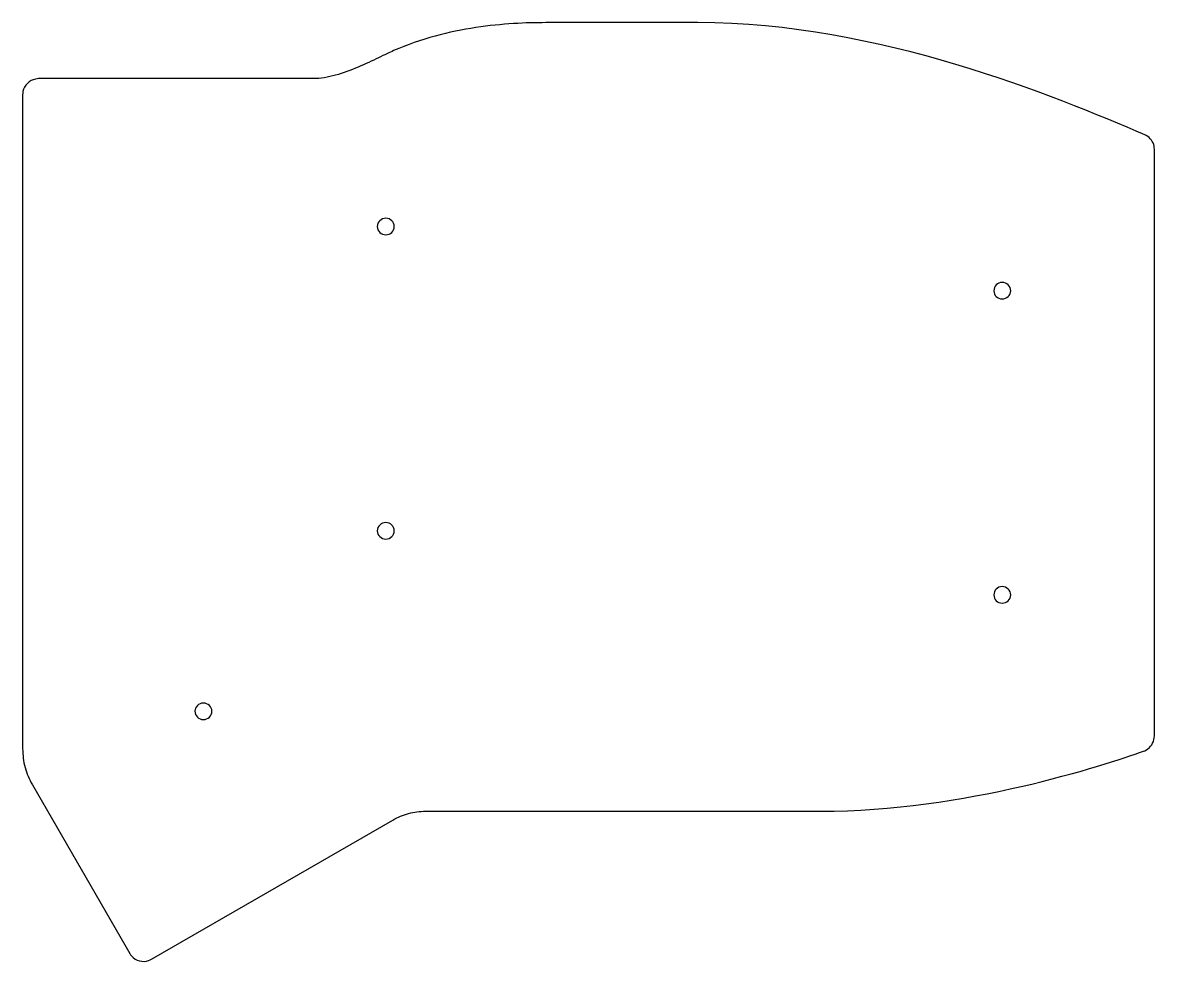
# Model space of a CAD drawing. Extents: x -45 to 96, y -83 to 35.
import ezdxf

# ---------------------------------------------------------------- set-up
doc = ezdxf.new("R2010")
doc.units = 0
doc.layers.add('TOP-PLATE', color=7, linetype='CONTINUOUS')

# ---------------------------------------------------------------- blocks, each defined once
blk = doc.blocks.new('BLOCK_2')
at = {"layer": 'TOP-PLATE', "color": 7}
blk.add_lwpolyline([(95.82, 18.92), (95.79, 19.14), (95.74, 19.35), (95.67, 19.55), (95.57, 19.74), (95.46, 19.91), (95.32, 20.08), (95.17, 20.23), (95.01, 20.37), (94.82, 20.48), (94.63, 20.58), (93.55, 21.04), (92.41, 21.52), (91.21, 22.02), (89.95, 22.54), (88.64, 23.08), (87.27, 23.63), (85.85, 24.19), (84.38, 24.77), (82.86, 25.35), (81.3, 25.93), (79.69, 26.51), (78.04, 27.09), (76.34, 27.67), (74.61, 28.24), (72.84, 28.8), (71.04, 29.35), (69.2, 29.89), (67.33, 30.41), (65.43, 30.92), (63.5, 31.4), (61.54, 31.85), (59.56, 32.28), (57.56, 32.69), (55.54, 33.05), (53.5, 33.39), (51.44, 33.69), (49.36, 33.95), (47.27, 34.17), (45.18, 34.34), (43.06, 34.47), (40.95, 34.55), (38.83, 34.58), (38.68, 34.58), (38.46, 34.58), (38.16, 34.58), (37.8, 34.58), (37.37, 34.58), (36.88, 34.58), (36.33, 34.58), (35.74, 34.58), (35.1, 34.58), (34.42, 34.58), (33.7, 34.58), (32.96, 34.58), (32.2, 34.58), (31.41, 34.58), (30.61, 34.58), (29.8, 34.58), (28.99, 34.58), (28.18, 34.58), (27.37, 34.58), (26.58, 34.58), (25.81, 34.58), (25.05, 34.58), (24.32, 34.58), (23.63, 34.58), (22.97, 34.58), (22.36, 34.58), (21.78, 34.58), (21.27, 34.58), (20.81, 34.58), (20.41, 34.58), (20.08, 34.58), (19.83, 34.58), (19.37, 34.57), (18.89, 34.57), (18.4, 34.56), (17.9, 34.55), (17.39, 34.53), (16.86, 34.51), (16.33, 34.48), (15.78, 34.45), (15.22, 34.42), (14.66, 34.37), (14.08, 34.32), (13.5, 34.26), (12.9, 34.2), (12.3, 34.13), (11.7, 34.04), (11.08, 33.96), (10.46, 33.86), (9.84, 33.75), (9.21, 33.64), (8.57, 33.51), (7.93, 33.37), (7.29, 33.22), (6.65, 33.06), (6, 32.89), (5.36, 32.71), (4.71, 32.52), (4.06, 32.31), (3.41, 32.09), (2.76, 31.86), (2.11, 31.61), (1.47, 31.35), (0.83, 31.08), (0.64, 30.99), (0.44, 30.9), (0.22, 30.8), (-0.01, 30.69), (-0.26, 30.57), (-0.52, 30.45), (-0.79, 30.32), (-1.07, 30.18), (-1.36, 30.04), (-1.65, 29.9), (-1.96, 29.76), (-2.28, 29.61), (-2.6, 29.46), (-2.93, 29.31), (-3.27, 29.17), (-3.61, 29.02), (-3.95, 28.88), (-4.3, 28.74), (-4.65, 28.6), (-5.01, 28.47), (-5.36, 28.34), (-5.72, 28.22), (-6.07, 28.11), (-6.43, 28.01), (-6.78, 27.91), (-7.13, 27.83), (-7.48, 27.75), (-7.83, 27.69), (-8.17, 27.64), (-8.5, 27.61), (-8.83, 27.58), (-9.16, 27.58), (-43.5, 27.58), (-43.7, 27.57), (-43.9, 27.53), (-44.19, 27.45), (-44.45, 27.33), (-44.7, 27.18), (-44.91, 26.99), (-45.1, 26.77), (-45.26, 26.53), (-45.38, 26.26), (-45.46, 25.98), (-45.49, 25.78), (-45.5, 25.57), (-45.5, -56.1), (-45.49, -56.4), (-45.48, -56.69), (-45.45, -56.99), (-45.42, -57.28), (-45.38, -57.58), (-45.33, -57.87), (-45.26, -58.16), (-45.19, -58.44), (-45.11, -58.73), (-45.02, -59.01), (-44.92, -59.29), (-44.81, -59.56), (-44.69, -59.84), (-44.57, -60.1), (-44.43, -60.37), (-44.28, -60.63), (-32.13, -81.67), (-32.02, -81.85), (-31.89, -82), (-31.68, -82.21), (-31.44, -82.38), (-31.18, -82.51), (-30.91, -82.6), (-30.63, -82.66), (-30.34, -82.67), (-30.05, -82.64), (-29.77, -82.57), (-29.58, -82.5), (-29.4, -82.4), (0.74, -65.02), (0.97, -64.89), (1.21, -64.76), (1.45, -64.65), (1.7, -64.55), (1.94, -64.45), (2.19, -64.36), (2.44, -64.28), (2.7, -64.21), (2.96, -64.14), (3.22, -64.08), (3.48, -64.03), (3.74, -64), (4.01, -63.97), (4.27, -63.94), (4.54, -63.93), (4.81, -63.93), (54.17, -63.93), (55.84, -63.91), (57.51, -63.86), (59.18, -63.78), (60.83, -63.68), (62.48, -63.54), (64.11, -63.38), (65.72, -63.2), (67.32, -63), (68.9, -62.78), (70.45, -62.54), (71.98, -62.28), (73.49, -62.01), (74.96, -61.73), (76.4, -61.44), (77.81, -61.14), (79.19, -60.83), (80.52, -60.52), (81.82, -60.2), (83.07, -59.88), (84.28, -59.56), (85.44, -59.25), (86.55, -58.94), (87.61, -58.63), (88.62, -58.33), (89.57, -58.04), (90.46, -57.76), (91.3, -57.5), (92.07, -57.25), (92.77, -57.01), (93.41, -56.8), (93.98, -56.6), (94.47, -56.42), (94.62, -56.36), (94.83, -56.25), (95.03, -56.12), (95.2, -55.97), (95.36, -55.8), (95.5, -55.61), (95.61, -55.41), (95.7, -55.2), (95.77, -54.97), (95.81, -54.74), (95.83, -54.5), (95.83, 18.77), (95.82, 18.92)], dxfattribs=at)
blk = doc.blocks.new('BLOCK_3')
at = {"layer": 'TOP-PLATE', "color": 7}
blk.add_open_spline([(77.89, 1.09), (77.89, 0.52), (77.41, 0.06), (76.83, 0.06), (76.25, 0.06), (75.78, 0.52), (75.78, 1.09), (75.78, 1.66), (76.25, 2.12), (76.83, 2.12), (77.41, 2.12), (77.89, 1.66), (77.89, 1.09)], degree=3, knots=[0, 0, 0, 0, 1, 1, 1, 2, 2, 2, 3, 3, 3, 4, 4, 4, 4], dxfattribs=at)
blk = doc.blocks.new('BLOCK_4')
at = {"layer": 'TOP-PLATE', "color": 7}
blk.add_open_spline([(77.89, -36.9), (77.89, -37.47), (77.41, -37.93), (76.83, -37.93), (76.25, -37.93), (75.78, -37.47), (75.78, -36.9), (75.78, -36.33), (76.25, -35.87), (76.83, -35.87), (77.41, -35.87), (77.89, -36.33), (77.89, -36.9)], degree=3, knots=[0, 0, 0, 0, 1, 1, 1, 2, 2, 2, 3, 3, 3, 4, 4, 4, 4], dxfattribs=at)
blk = doc.blocks.new('BLOCK_5')
at = {"layer": 'TOP-PLATE', "color": 7}
blk.add_open_spline([(0.91, -28.9), (0.91, -29.46), (0.43, -29.92), (-0.15, -29.92), (-0.73, -29.92), (-1.21, -29.46), (-1.21, -28.9), (-1.21, -28.33), (-0.73, -27.87), (-0.15, -27.87), (0.43, -27.87), (0.91, -28.33), (0.91, -28.9)], degree=3, knots=[0, 0, 0, 0, 1, 1, 1, 2, 2, 2, 3, 3, 3, 4, 4, 4, 4], dxfattribs=at)
blk = doc.blocks.new('BLOCK_6')
at = {"layer": 'TOP-PLATE', "color": 7}
blk.add_open_spline([(0.91, 9.11), (0.91, 8.54), (0.43, 8.08), (-0.15, 8.08), (-0.73, 8.08), (-1.21, 8.54), (-1.21, 9.11), (-1.21, 9.68), (-0.73, 10.14), (-0.15, 10.14), (0.43, 10.14), (0.91, 9.68), (0.91, 9.11)], degree=3, knots=[0, 0, 0, 0, 1, 1, 1, 2, 2, 2, 3, 3, 3, 4, 4, 4, 4], dxfattribs=at)
blk = doc.blocks.new('BLOCK_7')
at = {"layer": 'TOP-PLATE', "color": 7}
blk.add_open_spline([(-21.87, -51.44), (-21.87, -52.01), (-22.35, -52.47), (-22.93, -52.47), (-23.51, -52.47), (-23.98, -52.01), (-23.98, -51.44), (-23.98, -50.88), (-23.51, -50.41), (-22.93, -50.41), (-22.35, -50.41), (-21.87, -50.88), (-21.87, -51.44)], degree=3, knots=[0, 0, 0, 0, 1, 1, 1, 2, 2, 2, 3, 3, 3, 4, 4, 4, 4], dxfattribs=at)

msp = doc.modelspace()

# ---------------------------------------------------------------- block references
at = {"layer": 'TOP-PLATE'}
for name in ['BLOCK_2', 'BLOCK_6', 'BLOCK_3', 'BLOCK_5', 'BLOCK_4', 'BLOCK_7']:
    msp.add_blockref(name, (0, 0), dxfattribs=at)

doc.saveas('drawing.dxf')
